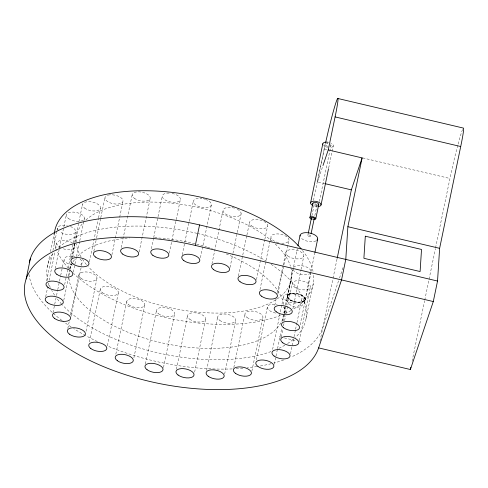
<?xml version="1.0" encoding="UTF-8"?>
<svg xmlns="http://www.w3.org/2000/svg" width="488" height="488" viewBox="0 0 488 488"><rect width="100%" height="100%" fill="white"/><g stroke="black" fill="none" stroke-linecap="round" stroke-linejoin="round"><path stroke-width="0.37" stroke-dasharray="2.44 1.83" d="M302.163 301.913C314.742 295.38 281.411 287.877 288.975 299.028C293.648 304.536 313.924 302.407 300.59 294.813M287.493 295.996C284.083 306.726 302.17 312.271 304.866 300.852M292.446 301.011A9.022 3.471 10.4 0 1 287.615 297.979C286.572 297.717 288.152 293.172 291.098 293.599M300.986 295.02L300.992 294.978A9.022 4.837 12.7 0 1 305 299.168L305.073 299.486A9.022 3.471 10.4 0 1 302.499 301.877L302.511 301.834M305.073 300.102L305.207 299.358M47.257 267.113L49.849 254.596M50.453 251.649L54.266 233.252M46.616 280.942L52.32 253.394M52.936 250.417L56.943 231.056M57.102 230.312L57.56 228.079M45.695 296.753L47.855 286.328M48.013 285.584L48.471 283.345M49.093 280.368L54.949 252.076M55.565 249.1L56.797 243.14M55.217 268.516L59.383 248.41M59.536 247.666L63.702 227.56M63.855 226.816L66.319 214.903M52.985 312.668L56.376 296.289M56.535 295.545L57.614 290.336M57.767 289.591L60.542 276.184M60.695 275.439L64.087 259.061M64.666 284.583L67.899 268.943M68.058 268.199L73.145 243.628M73.298 242.884L75.609 231.715M71.382 258.121L74.463 243.231M74.621 242.487L82.484 204.509M69.753 268.687L70.821 263.538M71.888 258.384L75.091 242.926M75.243 242.188L76.616 235.564M63.745 300.388L70.071 269.858M70.223 269.114L71.303 263.904M72.694 257.2L74.847 246.775M73.267 272.151L74.81 264.703M74.963 263.959L76.354 257.255M76.506 256.511L79.593 241.621M79.745 240.877L83.753 221.515M83.912 220.771L84.369 218.539M67.826 328.363L69.217 321.665M70.601 314.961L78.928 274.756M71.034 316.309L81.368 266.418M81.52 265.673L82.136 262.696M89.432 261.757L98.375 218.569M98.527 217.825L100.534 208.15M93.842 251.222L96.465 238.565M96.618 237.821L100.626 218.459M100.784 217.715L104.944 197.609M86.034 331.26L96.978 278.392M89.365 342.021L100.314 289.158M111.892 254.858L122.994 201.245M121.225 247.538L132.175 194.675M107.415 345.656L118.364 292.794M115.839 354.142L126.782 301.279M139.123 251.918L150.225 198.311M151.371 248.764L153.531 238.339M153.683 237.595L162.321 195.895M133.889 357.783L144.832 304.915M145.43 363.908L156.532 310.301M169.269 253.144L180.371 199.531M182.219 254.809L189.008 222.046M189.161 221.302L193.321 201.202M163.48 367.543L174.582 313.936M176.436 369.215L187.538 315.602M200.428 257.701L211.371 204.838M211.969 263.831L223.071 210.218M194.639 372.106L205.588 319.237M206.583 370.435L217.685 316.828M230.019 267.467L232.794 254.065M232.953 253.321L237.113 233.215M237.266 232.471L241.121 213.854M238.443 275.952L246.769 235.747M246.922 235.002L249.545 222.345M224.632 374.07L235.734 320.464M233.813 367.501L244.915 313.888M256.493 279.587L264.661 240.126M264.819 239.382L267.595 225.981M259.982 289.61L270.004 241.212M270.157 240.468L270.925 236.741M251.863 371.136L262.965 317.523M256.426 359.851L267.375 306.989A9.205 4.368 11.7 0 1 277.184 304.512M274.823 305.305L276.208 298.601M277.44 292.647L282.991 265.838M283.15 265.094L285.767 252.436M277.873 293.989L288.975 240.377M272.591 349.463L281.838 304.786M281.997 304.042L283.534 296.594M282.113 321.226L285.346 305.586M285.504 304.841L292.751 269.846M287.524 296.039L297.332 248.673M284.284 313.43L285.803 306.074M285.956 305.336L291.293 279.569M274.323 364.231L275.866 356.789M276.019 356.045L277.404 349.341M277.562 348.597L281.875 327.747M283.266 321.049L285.425 310.624M281.192 337.031L282.887 328.839M283.51 325.862L283.967 323.629M284.589 320.647L285.51 316.181M286.127 313.204L292.294 283.418M313.479 200.373L325.1 144.241M324.843 183.622L317.481 181.884L324.319 148.87A35.368 1.793 -76.7 0 1 325.496 143.326M307.824 235.423L308.129 233.959M311.899 215.757L314.412 203.624M292.873 308.941L300.889 270.224M301.041 269.48L303.817 256.072M310.606 236.021A1.421 0.677 11.7 0 0 308.703 234.984A1.421 0.677 11.7 0 0 308.355 236.101A1.421 0.677 11.7 0 0 310.606 236.021L310.917 234.521M314.839 215.598L317.2 204.179M319.365 201.52L330.986 145.387M328.68 168.024L333.267 145.863A5.331 2.525 11.7 0 0 330.681 143.008M290.482 353.843L293.874 337.458M294.032 336.714L295.417 330.016M295.569 329.272L296.808 323.312M296.96 322.568L301.584 300.23M305.116 299.73A8.985 4.264 11.7 0 0 292.709 293.361A8.985 4.264 11.7 0 0 291.135 300.571A8.985 4.264 11.7 0 0 305.116 299.73L310.789 272.347M310.941 271.603L314.772 253.101M300.157 324.862L310.642 274.232M299.242 340.667L310.344 287.054M306.019 318.688L313.333 283.357M319.988 341.295L332.871 279.063M333.03 278.319L337.031 258.994M412.073 361.309L424.59 300.864M424.749 300.12L435.412 248.63M435.564 247.886L449.936 178.486A35.368 1.793 -76.7 0 1 457.756 145.363M304.768 301.224L305.024 300.199M317.481 181.884L322.745 166.262M338.55 280.875L322.867 327.375A150.432 71.321 11.7 0 1 291.818 356.74M339.514 278.014L343.375 266.564M290.824 293.642L289.683 294.044A9.022 4.837 12.7 0 0 287.353 296.783M301.56 302.054L300.919 302.151M291.739 293.501L292.416 293.428M300.242 302.224L299.534 302.255M293.123 293.398L293.855 293.392M298.802 302.261L298.052 302.224M294.606 293.428L295.368 293.489M297.29 302.163L296.515 302.06M296.143 293.593L296.911 293.721M295.746 301.932L294.978 301.773M297.68 293.886L298.442 294.075M324.319 148.87L327.271 149.566M362.743 157.929L449.936 178.486M279.246 336.714L281.417 337.226M284.321 337.91L296.661 340.819M299.565 341.502L301.017 341.844M294.215 301.578L293.477 301.358M299.181 294.294L299.9 294.538M292.757 301.114L288.512 298.589L287.45 296.295M172.13 193.419A9.205 4.368 11.7 0 1 179.194 201.178A9.205 4.368 11.7 0 1 163.925 199.08A9.205 4.368 11.7 0 1 169.763 193.096M205.442 199.342A9.205 4.368 11.7 0 1 209.029 207.077A9.205 4.368 11.7 0 1 194.139 203.588A9.205 4.368 11.7 0 1 201.947 198.524M203.13 198.72A9.205 4.368 11.7 0 1 204.881 199.159M237.29 209.23A9.205 4.368 11.7 0 1 236.802 216.574A9.205 4.368 11.7 0 1 223.12 211.194A9.205 4.368 11.7 0 1 234.63 208.181M288.158 237.985A9.205 4.368 11.7 0 1 280.356 243.054M278.581 242.731A9.205 4.368 11.7 0 1 272.469 234.868A9.205 4.368 11.7 0 1 287.792 237.589M310.6 273.042A9.205 4.368 11.7 0 1 301.297 274.469A9.205 4.368 11.7 0 1 293.16 269.535M293.569 267.308A9.205 4.368 11.7 0 1 304.036 266.155A9.205 4.368 11.7 0 1 311.106 271.993M283.333 307.056A9.205 4.368 11.7 0 1 282.229 313.131M275.616 313.101A9.205 4.368 11.7 0 1 267.375 306.989M80.05 259.128A9.205 4.368 11.7 0 1 78.94 265.204M72.334 265.173A9.205 4.368 11.7 0 1 64.16 258.786A9.205 4.368 11.7 0 1 75.067 256.859M74.03 244.384A9.205 4.368 11.7 0 1 72.511 249.014A9.205 4.368 11.7 0 1 62.732 248.636M60.634 247.77A9.205 4.368 11.7 0 1 59.139 240.901A9.205 4.368 11.7 0 1 72.761 243.207M70.406 226.481A9.205 4.368 11.7 0 1 73.779 233.74A9.205 4.368 11.7 0 1 59.652 231.648M58.377 230.47A9.205 4.368 11.7 0 1 67.368 225.602M108.141 195.109A9.205 4.368 11.7 0 1 122.842 199.94A9.205 4.368 11.7 0 1 111.38 203.264A9.205 4.368 11.7 0 1 107.561 195.273M283.979 314.906A109.574 51.948 11.7 0 1 173.996 345.26A109.574 51.948 11.7 0 1 68.93 278.13M68.826 276.123A109.574 51.948 11.7 0 1 69.296 270.895M69.753 268.992A109.574 51.948 11.7 0 1 72.364 262.904M73.084 261.739A109.574 51.948 11.7 0 1 75.176 258.914M77.665 256.224A109.574 51.948 11.7 0 1 129.649 237.912M154.525 237.711A109.574 51.948 11.7 0 1 206.65 246.965M207.369 247.184A109.574 51.948 11.7 0 1 212.384 248.776M226.194 253.894A109.574 51.948 11.7 0 1 283.961 304.963M284.272 307.001A109.574 51.948 11.7 0 1 284.199 313.619M271.127 264.331A131.937 62.549 11.7 0 1 295.478 337.385M293.014 339.581A131.937 62.549 11.7 0 1 287.383 343.68M284.882 345.205A131.937 62.549 11.7 0 1 277.66 348.889M270.95 351.586A131.937 62.549 11.7 0 1 62.647 305.201M61.689 304.164A131.937 62.549 11.7 0 1 56.303 297.619M54.632 295.222A131.937 62.549 11.7 0 1 51.765 290.421M50.294 287.426A131.937 62.549 11.7 0 1 48.672 283.254M47.867 280.496A131.937 62.549 11.7 0 1 53.967 252.583M58.755 247.526A131.937 62.549 11.7 0 1 196.859 233.319M197.591 233.496A131.937 62.549 11.7 0 1 266.143 261.086M290.817 267.583A109.574 51.948 11.7 0 1 216.507 313.076A109.574 51.948 11.7 0 1 88.365 266.79M86.431 264.569A109.574 51.948 11.7 0 1 82.539 259.354M81.093 257.03A109.574 51.948 11.7 0 1 76.403 244.146M76.195 242.127A109.574 51.948 11.7 0 1 83.442 222.491M85.9 220.027A109.574 51.948 11.7 0 1 173.899 203.404A109.574 51.948 11.7 0 1 271.981 241.084M275.208 243.963A109.574 51.948 11.7 0 1 290.427 266.204M313.65 275.427A131.937 62.549 11.7 0 1 292.837 309.502M291.061 310.521A131.937 62.549 11.7 0 1 284.974 313.558M280.344 315.48A131.937 62.549 11.7 0 1 73.554 273.457M68.533 268.315A131.937 62.549 11.7 0 1 56.474 249.307M55.986 247.922A131.937 62.549 11.7 0 1 54.241 234.38M302.462 250.46A131.937 62.549 11.7 0 1 313.04 271.346M316.053 240.871A8.985 4.264 11.7 0 1 300.815 237.68M312.912 218.868A1.421 0.677 11.7 0 1 312.314 218.722M333.267 145.863A5.331 2.525 11.7 0 1 329.858 147.51M327.594 147.303A5.331 2.525 11.7 0 1 323.391 145.259M317.133 204.332A1.421 0.677 11.7 0 1 315.651 204.557A1.421 0.677 11.7 0 1 314.418 203.752M314.748 203.282A1.421 0.677 11.7 0 1 315.4 203.179M317.81 205.283A3.001 1.421 11.7 0 1 314.205 204.856M313.009 219.643A3.001 1.421 11.7 0 1 312.271 219.502M330.644 144.54A3.001 1.421 11.7 0 1 330.047 146.193M328.204 146.284A3.001 1.421 11.7 0 1 325.258 144.844A3.001 1.421 11.7 0 1 326.332 143.362M317.31 206.601A5.331 2.525 11.7 0 1 313.461 205.826M283.638 359.998A150.432 71.321 11.7 0 1 273.927 362.999M271.121 363.719A150.432 71.321 11.7 0 1 260.055 366.043M256.981 366.549A150.432 71.321 11.7 0 1 247.3 367.824M242.859 368.257A150.432 71.321 11.7 0 1 235.295 368.775M232.221 368.916A150.432 71.321 11.7 0 1 107.086 345.821M97.454 341.551A150.432 71.321 11.7 0 1 86.199 335.903M85.565 335.555A150.432 71.321 11.7 0 1 73.67 328.595M71.132 326.96A150.432 71.321 11.7 0 1 62.519 320.915M61.891 320.439A150.432 71.321 11.7 0 1 28.957 274.305M458.098 144.088A35.368 1.793 -76.7 0 1 462.819 128.917M134.267 198.244A9.205 4.368 11.7 0 0 149.712 199.36A9.205 4.368 11.7 0 0 139.623 191.869A9.205 4.368 11.7 0 0 134.267 198.244M251.631 225.913A9.205 4.368 11.7 0 0 267.082 227.03A9.205 4.368 11.7 0 0 256.987 219.539A9.205 4.368 11.7 0 0 251.631 225.913M287.859 256.005A9.205 4.368 11.7 0 0 303.31 257.121A9.205 4.368 11.7 0 0 293.215 249.636A9.205 4.368 11.7 0 0 287.859 256.005M294.386 286.987A9.205 4.368 11.7 0 0 309.837 288.103A9.205 4.368 11.7 0 0 299.742 280.618A9.205 4.368 11.7 0 0 294.386 286.987M285.626 300.163A9.205 4.368 11.7 0 0 301.078 301.279A9.205 4.368 11.7 0 0 290.982 293.794A9.205 4.368 11.7 0 0 285.626 300.163M247.001 317.456A9.205 4.368 11.7 0 0 262.452 318.572A9.205 4.368 11.7 0 0 252.357 311.088A9.205 4.368 11.7 0 0 247.001 317.456M219.771 320.396A9.205 4.368 11.7 0 0 235.222 321.513A9.205 4.368 11.7 0 0 225.127 314.028A9.205 4.368 11.7 0 0 219.771 320.396M189.631 319.17A9.205 4.368 11.7 0 0 205.076 320.287A9.205 4.368 11.7 0 0 194.98 312.802A9.205 4.368 11.7 0 0 189.631 319.17M158.624 313.869A9.205 4.368 11.7 0 0 174.076 314.986A9.205 4.368 11.7 0 0 163.98 307.501A9.205 4.368 11.7 0 0 158.624 313.869M128.875 304.847A9.205 4.368 11.7 0 0 144.326 305.964A9.205 4.368 11.7 0 0 134.231 298.479A9.205 4.368 11.7 0 0 128.875 304.847M102.407 292.727A9.205 4.368 11.7 0 0 117.852 293.843A9.205 4.368 11.7 0 0 107.763 286.352A9.205 4.368 11.7 0 0 102.407 292.727M81.02 278.325A9.205 4.368 11.7 0 0 96.472 279.441A9.205 4.368 11.7 0 0 86.376 271.956A9.205 4.368 11.7 0 0 81.02 278.325M68.412 218.471A9.205 4.368 11.7 0 0 83.863 219.588A9.205 4.368 11.7 0 0 73.767 212.103A9.205 4.368 11.7 0 0 68.412 218.471M84.57 208.083A9.205 4.368 11.7 0 0 100.022 209.2A9.205 4.368 11.7 0 0 89.926 201.709A9.205 4.368 11.7 0 0 84.57 208.083"/><path stroke-width="0.73" d="M322.989 165.548L328.253 149.926L362.12 157.911L347.877 226.7L345.785 259.409L341.539 279.923L318.621 347.889A150.432 71.321 11.7 0 1 149.468 381.378A150.432 71.321 11.7 0 1 26.157 278.935L30.409 258.426M318.621 347.889L410.377 369.52L433.295 301.553L437.541 281.045L439.627 248.337L460.715 146.528A35.368 1.793 -76.7 0 0 463.49 128.106L337.867 98.491M26.157 278.935A150.432 71.321 11.7 0 1 195.31 245.446L199.555 224.938L437.541 281.045M297.942 245.714L300.089 235.35M310.582 202.849L322.818 143.759M309.911 217.605L312.863 203.325M308.282 233.234L311.454 217.898M328.253 149.926L335.091 116.913A35.368 1.793 -76.7 0 0 336.519 100.973A35.368 1.793 -76.7 0 0 325.655 142.6M311.07 233.789L314.248 218.453M315.797 218.746L318.749 204.472M321.031 204.954L328.528 168.763M314.925 252.363L317.682 239.041M337.184 258.25L351.342 189.869L362.12 157.911M410.377 369.52L410.841 367.281M335.091 116.913L460.715 146.528M325.575 183.793L351.342 189.869M347.877 226.7L439.627 248.337M195.31 245.446L433.295 301.553M54.302 233.728A131.937 62.549 11.7 0 1 158.588 191.186A131.937 62.549 11.7 0 1 301.181 248.898M300.065 236.101A8.985 4.264 11.7 0 1 310.557 233.209A8.985 4.264 11.7 0 1 316.84 240.352M311.57 219.271A3.001 1.421 11.7 0 1 310.679 216.855A3.001 1.421 11.7 0 1 315.388 217.843A3.001 1.421 11.7 0 1 313.558 219.691M311.576 218.252A1.421 0.677 11.7 0 1 312.967 217.508A1.421 0.677 11.7 0 1 314.016 218.74M313.052 203.984A3.001 1.421 11.7 0 1 316.023 202.489A3.001 1.421 11.7 0 1 318.383 205.015M327.161 143.295A3.001 1.421 11.7 0 1 327.521 143.307M312.625 205.436A5.331 2.525 11.7 0 1 312.228 201.452A5.331 2.525 11.7 0 1 320.183 203.179A5.331 2.525 11.7 0 1 317.926 206.589M322.824 144.247A5.331 2.525 11.7 0 1 328.168 142.264M29.274 262.672A150.432 71.321 11.7 0 1 199.555 224.938M365.311 236.198L363.895 258.292L420.107 271.548L421.516 249.453L365.311 236.198M122.701 254.083A9.205 4.368 11.7 0 0 138.153 255.2A9.205 4.368 11.7 0 0 128.057 247.715A9.205 4.368 11.7 0 0 122.701 254.083M152.848 255.309A9.205 4.368 11.7 0 0 168.293 256.426A9.205 4.368 11.7 0 0 158.197 248.941A9.205 4.368 11.7 0 0 152.848 255.309M183.848 260.61A9.205 4.368 11.7 0 0 199.299 261.727A9.205 4.368 11.7 0 0 189.204 254.242A9.205 4.368 11.7 0 0 183.848 260.61M213.598 269.632A9.205 4.368 11.7 0 0 229.049 270.749A9.205 4.368 11.7 0 0 218.953 263.264A9.205 4.368 11.7 0 0 213.598 269.632M240.066 281.759A9.205 4.368 11.7 0 0 255.517 282.875A9.205 4.368 11.7 0 0 245.421 275.385A9.205 4.368 11.7 0 0 240.066 281.759M261.452 296.155A9.205 4.368 11.7 0 0 276.903 297.271A9.205 4.368 11.7 0 0 266.808 289.787A9.205 4.368 11.7 0 0 261.452 296.155M276.293 311.85A9.205 4.368 11.7 0 0 291.745 312.967A9.205 4.368 11.7 0 0 281.649 305.482A9.205 4.368 11.7 0 0 276.293 311.85M283.583 327.771A9.205 4.368 11.7 0 0 299.034 328.888A9.205 4.368 11.7 0 0 288.939 321.403A9.205 4.368 11.7 0 0 283.583 327.771M282.82 342.832A9.205 4.368 11.7 0 0 298.272 343.949A9.205 4.368 11.7 0 0 288.176 336.464A9.205 4.368 11.7 0 0 282.82 342.832M274.061 356.008A9.205 4.368 11.7 0 0 289.512 357.125A9.205 4.368 11.7 0 0 279.417 349.64A9.205 4.368 11.7 0 0 274.061 356.008M257.902 366.403A9.205 4.368 11.7 0 0 273.347 367.519A9.205 4.368 11.7 0 0 263.258 360.028A9.205 4.368 11.7 0 0 257.902 366.403M235.436 373.302A9.205 4.368 11.7 0 0 250.887 374.418A9.205 4.368 11.7 0 0 240.791 366.933A9.205 4.368 11.7 0 0 235.436 373.302M208.205 376.242A9.205 4.368 11.7 0 0 223.656 377.358A9.205 4.368 11.7 0 0 213.561 369.867A9.205 4.368 11.7 0 0 208.205 376.242M178.065 375.016A9.205 4.368 11.7 0 0 193.51 376.132A9.205 4.368 11.7 0 0 183.421 368.647A9.205 4.368 11.7 0 0 178.065 375.016M147.059 369.715A9.205 4.368 11.7 0 0 162.51 370.831A9.205 4.368 11.7 0 0 152.415 363.34A9.205 4.368 11.7 0 0 147.059 369.715M117.309 360.693A9.205 4.368 11.7 0 0 132.76 361.809A9.205 4.368 11.7 0 0 122.665 354.319A9.205 4.368 11.7 0 0 117.309 360.693M90.841 348.566A9.205 4.368 11.7 0 0 106.293 349.683A9.205 4.368 11.7 0 0 96.197 342.198A9.205 4.368 11.7 0 0 90.841 348.566M69.455 334.17A9.205 4.368 11.7 0 0 84.906 335.286A9.205 4.368 11.7 0 0 74.81 327.796A9.205 4.368 11.7 0 0 69.455 334.17M54.613 318.475A9.205 4.368 11.7 0 0 70.065 319.591A9.205 4.368 11.7 0 0 59.969 312.1A9.205 4.368 11.7 0 0 54.613 318.475M47.324 302.554A9.205 4.368 11.7 0 0 62.775 303.67A9.205 4.368 11.7 0 0 52.68 296.185A9.205 4.368 11.7 0 0 47.324 302.554M48.086 287.493A9.205 4.368 11.7 0 0 63.538 288.609A9.205 4.368 11.7 0 0 53.442 281.118A9.205 4.368 11.7 0 0 48.086 287.493M56.846 274.317A9.205 4.368 11.7 0 0 72.297 275.433A9.205 4.368 11.7 0 0 62.202 267.949A9.205 4.368 11.7 0 0 56.846 274.317M95.471 257.024A9.205 4.368 11.7 0 0 110.922 258.14A9.205 4.368 11.7 0 0 100.827 250.655A9.205 4.368 11.7 0 0 95.471 257.024M73.011 263.923A9.205 4.368 11.7 0 0 88.456 265.039A9.205 4.368 11.7 0 0 78.361 257.554A9.205 4.368 11.7 0 0 73.011 263.923"/></g></svg>
